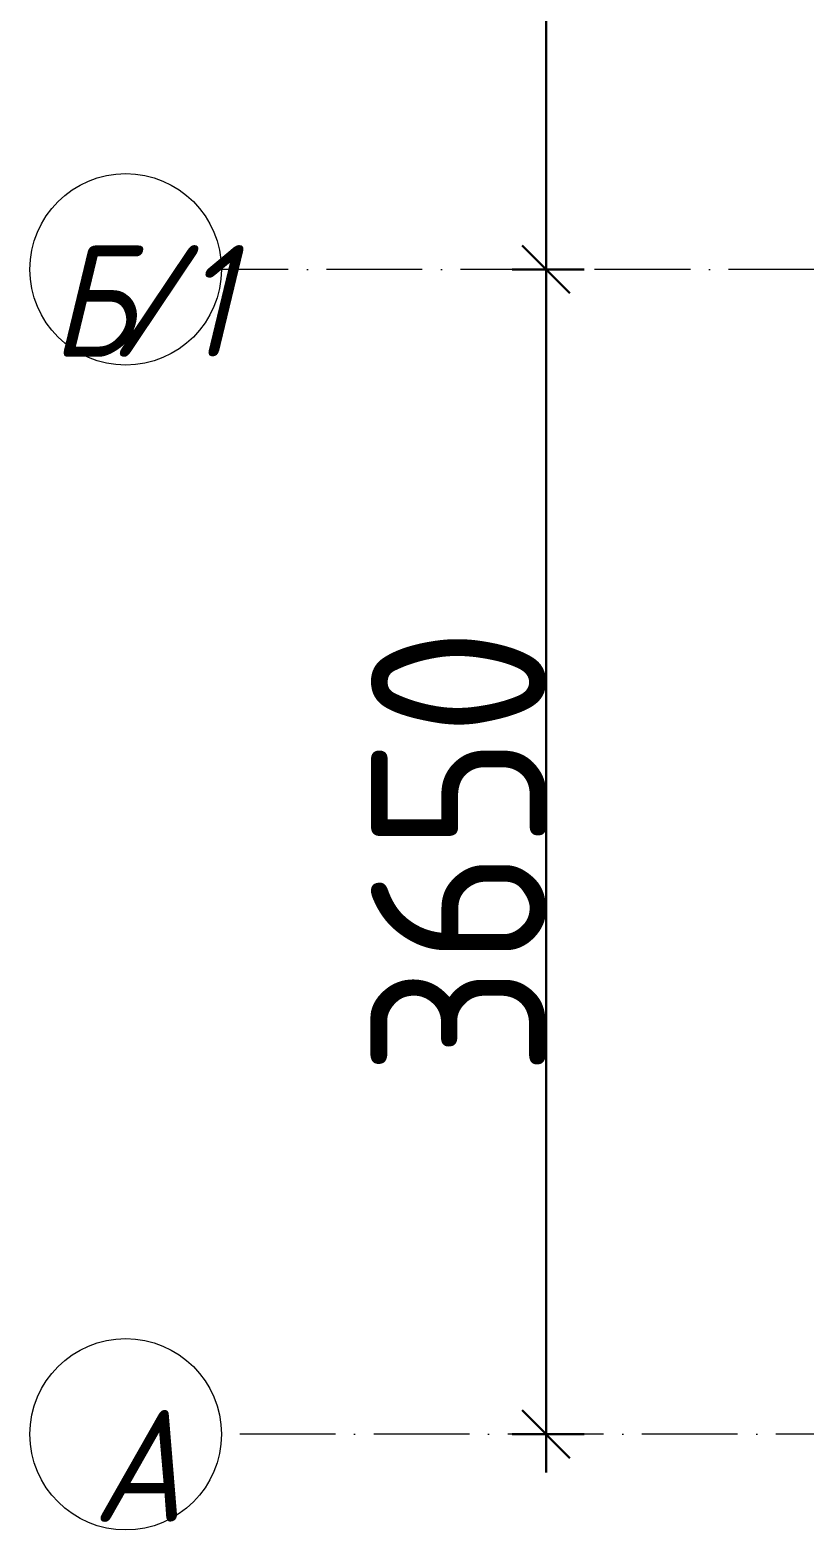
# Model space of a CAD drawing. Header units: millimetres. Extents: x -17017 to 628417, y -109036 to 199237.
# Drawn here: x 278502 to 280928, y -88982 to -84282 of the extents above; entities that cross this region are included whole.
import ezdxf

# ---------------------------------------------------------------- set-up
doc = ezdxf.new("R2010")
doc.units = ezdxf.units.MM
doc.linetypes.add('50_200_ШТРИХ_1Т_ш5_п1_п1_', pattern=[700, 500, -100, 0, -100])
for name, color, linetype, lineweight in [('A-____-____-DIMS', 7, 'Continuous', 9), ('S-GRID-____-IDEN', 7, 'Continuous', 9), ('S-GRID-____-OTLN-1', 7, '50_200_ШТРИХ_1Т_ш5_п1_п1_', 9), ('стяжа', 7, 'Continuous', 30)]:
    doc.layers.add(name, color=color, linetype=linetype, lineweight=lineweight)
doc.styles.add('ISOCPEUR_I', font='isocpeui.ttf', dxfattribs={"width": 0.9, "height": 2.5})
doc.styles.add('ISOCPEUR_I_9', font='isocpeui.ttf', dxfattribs={"width": 0.9, "height": 250})
doc.styles.add('СПДС', font='isocpeur.ttf', dxfattribs={"width": 0.9})
doc.dimstyles.new('ISO-2_5_0_9К_БОЛЬШОЙ_ОСИ', dxfattribs={"dimscale": 304.8, "dimtxt": 248.995294, "dimasz": 0.492126, "dimexe": 0.393701, "dimexo": 0, "dimgap": 0, "dimtad": 1, "dimdec": 0, "dimzin": 0, "dimdsep": 46, "dimtxsty": 'ISOCPEUR_I_9', "dimblk1": 'OBLIQUE', "dimblk2": 'OBLIQUE', "dimsah": 1, "dimcen": 0.09, "dimdle": 0.393701, "dimazin": 0, "dimtfac": 1, "dimtdec": 4, "dimtix": 1, "dimtmove": 0, "dimatfit": 3, "dimfxl": 1, "dimtvp": 1, "dimtolj": 1, "dimtzin": 0, "dimarcsym": 2})

# ---------------------------------------------------------------- blocks, each defined once
blk = doc.blocks.new('Ось сетки - Круг_Ø6_00__ISO-2_5_0_9K_-25732049-АР1_План отверстий 3 этажа в осях 1-64_А-ГГ')
at = {"layer": 'S-GRID-____-IDEN'}
blk.add_circle((0, 0), 3, dxfattribs=at)
blk = doc.blocks.new('_Oblique')
at = {"color": 0, "linetype": 'ByBlock', "lineweight": -2}
blk.add_line((-0.5, -0.5), (0.5, 0.5), dxfattribs=at)
blk = doc.blocks.new('*D2925')
at = {"layer": 'A-____-____-DIMS', "color": 0, "lineweight": -2, "transparency": 16777216}
for p, q in [((280119.3, -88802.4), (280119.3, -84912.4)), ((280013.2, -85032.4), (280239.3, -85032.4)), ((280013.2, -88682.4), (280239.3, -88682.4))]:
    blk.add_line(p, q, dxfattribs=at)
at = {"layer": 'Defpoints', "color": 0, "transparency": 16777216}
for p in [(280013.2, -85032.4), (280119.3, -85032.4), (280013.2, -88682.4)]:
    blk.add_point(p, dxfattribs=at)
at = {"layer": 'A-____-____-DIMS', "color": 0, "lineweight": -2, "transparency": 16777216, "xscale": 150, "yscale": 150, "zscale": 150}
for p, rotation in [((280119.3, -85032.4), 90), ((280119.3, -88682.4), 270)]:
    blk.add_blockref('_Oblique', p, dxfattribs=dict(at, rotation=rotation))
at = {"layer": 'A-____-____-DIMS', "color": 0, "transparency": 16777216, "insert": (279845, -86857.4), "char_height": 548.64, "attachment_point": 5, "rotation": 90, "style": 'СПДС'}
blk.add_mtext('\\A1;3650', dxfattribs=at)
blk = doc.blocks.new('*D2926')
at = {"layer": 'A-____-____-DIMS', "color": 0, "lineweight": -2, "transparency": 16777216}
for p, q in [((280119.3, -85152.4), (280119.3, -80762.4)), ((280013.2, -80882.4), (280239.3, -80882.4)), ((280013.2, -85032.4), (280239.3, -85032.4))]:
    blk.add_line(p, q, dxfattribs=at)
at = {"layer": 'Defpoints', "color": 0, "transparency": 16777216}
for p in [(280013.2, -80882.4), (280119.3, -80882.4), (280013.2, -85032.4)]:
    blk.add_point(p, dxfattribs=at)
at = {"layer": 'A-____-____-DIMS', "color": 0, "lineweight": -2, "transparency": 16777216, "xscale": 150, "yscale": 150, "zscale": 150}
for p, rotation in [((280119.3, -80882.4), 90), ((280119.3, -85032.4), 270)]:
    blk.add_blockref('_Oblique', p, dxfattribs=dict(at, rotation=rotation))
at = {"layer": 'A-____-____-DIMS', "color": 0, "transparency": 16777216, "insert": (279845, -82957.4), "char_height": 548.64, "attachment_point": 5, "rotation": 90, "style": 'СПДС'}
blk.add_mtext('\\A1;4150', dxfattribs=at)
blk = doc.blocks.new('3эт')
at = {"layer": 'S-GRID-____-OTLN-1', "color": 251, "ltscale": 0.6, "true_color": 0x636466}
for p, q in [((387697.2, -85032.4), (279101.9, -85032.4)), ((387845.1, -88682.4), (279101.9, -88682.4))]:
    blk.add_line(p, q, dxfattribs=at)
at = {"layer": 'S-GRID-____-IDEN', "char_height": 350, "attachment_point": 1, "style": 'ISOCPEUR_I'}
for s, insert, width in [('\\fISOCPEUR|b0|i1|c204|p34|;\\W.9;Б', (278566.5, -84956.3), 223.671), ('/1', (278751, -84956.3), 346.329), ('\\fISOCPEUR|b0|i1|c204|p34|;\\W.9;А', (278697.4, -88606.3), 252.532)]:
    blk.add_mtext(s, dxfattribs=dict(at, insert=insert, width=width))
at = {"layer": 'A-____-____-DIMS'}
for base, p1, p2, override, picture, middle in [((280119.3, -80882.4), (280013.2, -85032.4), (280013.2, -80882.4), {"dimtxt": 1.8, "dimpost": '<>', "dimtxsty": 'СПДС', "dimfxl": 4150}, '*D2926', (279845, -82957.4)), ((280119.3, -85032.4), (280013.2, -88682.4), (280013.2, -85032.4), {"dimtxt": 1.8, "dimpost": '<>', "dimtxsty": 'СПДС', "dimfxl": 3650}, '*D2925', (279845, -86857.4))]:
    dim = blk.add_linear_dim(base=base, p1=p1, p2=p2, angle=90, dimstyle='ISO-2_5_0_9К_БОЛЬШОЙ_ОСИ', override=override, dxfattribs=at)
    dim.commit()
    dim.dimension.update_dxf_attribs({"geometry": picture, "text_midpoint": middle})

msp = doc.modelspace()

# ---------------------------------------------------------------- block references
at = {"layer": 'S-GRID-____-IDEN', "xscale": 99.99999999999993, "yscale": 99.99999999999993, "zscale": 99.99999999999993, "rotation": 89.99999999999982}
for p in [(278801.9, -85032.4), (278801.9, -88682.4)]:
    msp.add_blockref('Ось сетки - Круг_Ø6_00__ISO-2_5_0_9K_-25732049-АР1_План отверстий 3 этажа в осях 1-64_А-ГГ', p, dxfattribs=at)
at = {"layer": 'стяжа'}
msp.add_blockref('3эт', (0, 0), dxfattribs=at)

doc.saveas('drawing.dxf')
